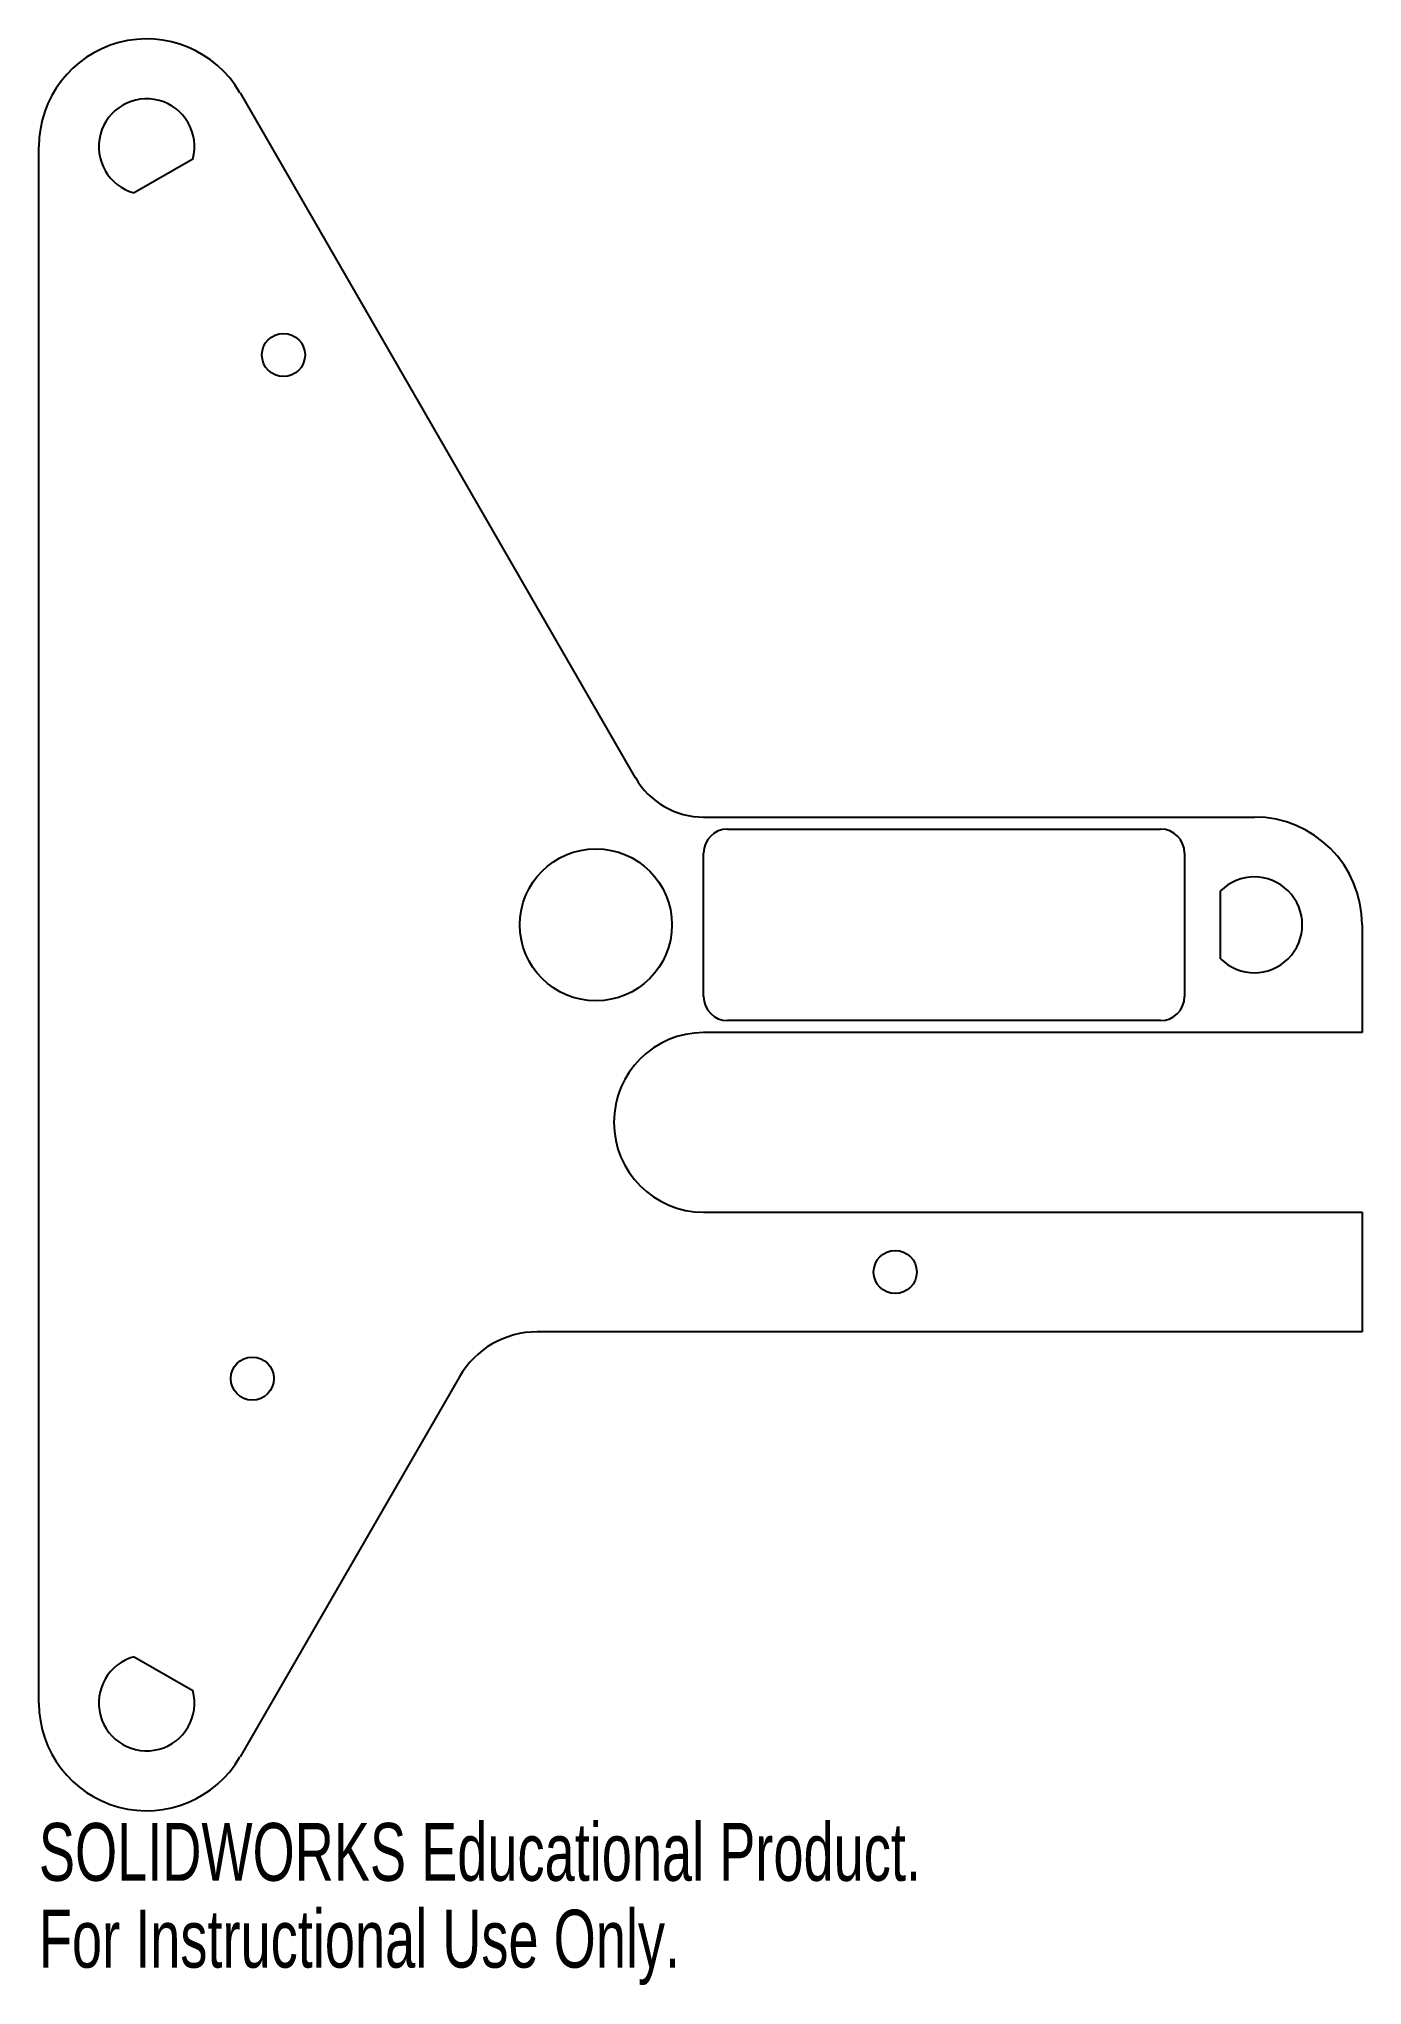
# Model space of a CAD drawing. Header units: millimetres. Extents: x -47 to 64, y -89 to 74.
import ezdxf

# ---------------------------------------------------------------- set-up
doc = ezdxf.new("R2010")
doc.units = ezdxf.units.MM
doc.styles.add('SLDTEXTSTYLE0', font='TXT', dxfattribs={"width": 0.7})

msp = doc.modelspace()

# ---------------------------------------------------------------- linework, layer by layer
at = {"color": 7, "linetype": 'Continuous', "lineweight": 25}
for p, q in [((-29.73, 69.5), (3.29, 12.29)), ((-46.53, -65), (-46.53, 65)), ((-33.66, 63.96), (-38.56, 61.14)), ((9, 9), (55, 9)), ((11, 8), (47.17, 8)), ((9, -6), (9, 6)), ((49.17, 6), (49.17, -6)), ((52.17, -2.83), (52.17, 2.83)), ((64, 0), (64, -9)), ((47.17, -8), (11, -8)), ((64, -9), (9, -9)), ((9, -24), (64, -24)), ((64, -24), (64, -34)), ((64, -34), (-4.91, -34)), ((-11.4, -37.75), (-29.73, -69.5)), ((-38.56, -61.14), (-33.66, -63.96))]:
    msp.add_line(p, q, dxfattribs=at)
for centre, radius in [((-26.1, 47.6), 1.8), ((0, 0), 6.35), ((25, -29), 1.8), ((-28.7, -37.9), 1.8)]:
    msp.add_circle(centre, radius, dxfattribs=at)
for centre, radius, start, end in [((-37.53, 65), 9, 30, 180), ((-37.53, 65), 4, 345, 255), ((9, 15.59), 6.59, 210, 270), ((55, 0), 9, 0, 90), ((11, 6), 2, 90, 180), ((47.17, 6), 2, 0, 90), ((55, 0), 4, 225, 135), ((11, -6), 2, 180, 270), ((47.17, -6), 2, 270, 0), ((9, -16.5), 7.5, 90, 270), ((-4.91, -41.5), 7.5, 90, 150), ((-37.53, -65), 4, 105, 15), ((-37.53, -65), 9, 180, 330)]:
    msp.add_arc(centre, radius, start, end, dxfattribs=at)

# ---------------------------------------------------------------- texts
at = {"color": 7, "linetype": 'Continuous', "char_height": 4.8336, "attachment_point": 1, "style": 'SLDTEXTSTYLE0'}
for s, insert in [('SOLIDWORKS Educational Product.', (-46.53, -75.02)), ('For Instructional Use Only.', (-46.53, -82.27))]:
    msp.add_mtext(s, dxfattribs=dict(at, insert=insert))

doc.saveas('drawing.dxf')
